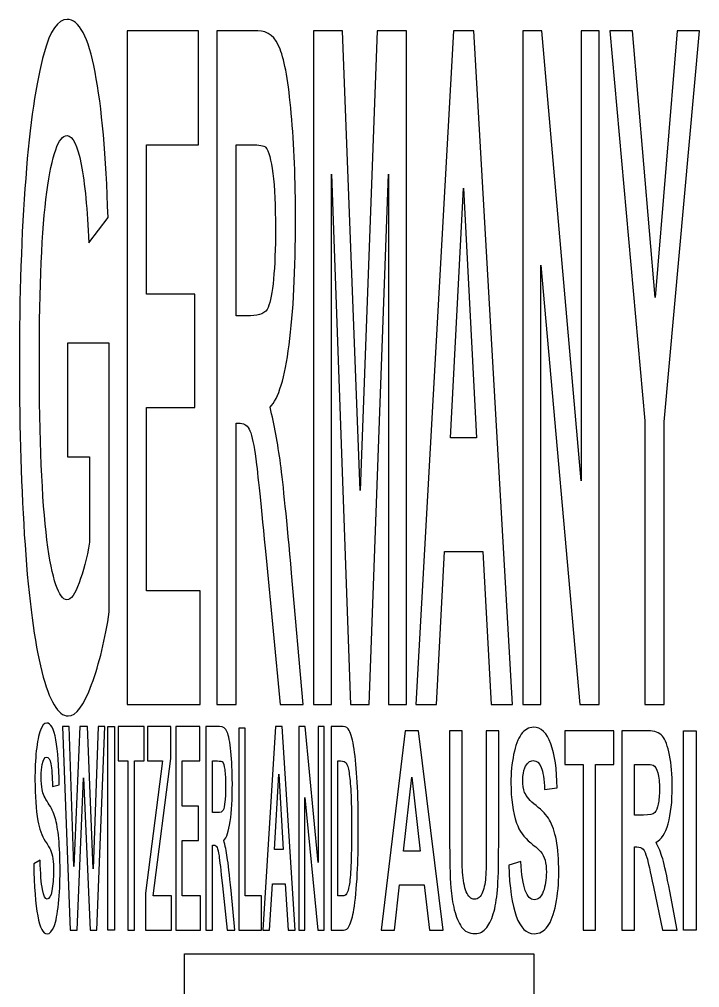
# Model space of a CAD drawing. Header units: centimetres. Extents: x -12.1 to 12.1, y -5 to 6.2.
# Drawn here: x -1.838 to -1.274, y 3.415 to 4.217 of the extents above; entities that cross this region are included whole.
import ezdxf

# ---------------------------------------------------------------- set-up
doc = ezdxf.new("R2010")
doc.units = ezdxf.units.CM
doc.header["$MEASUREMENT"] = 0
doc.layers.add('Layer 1', color=7, linetype='Continuous')

msp = doc.modelspace()

# ---------------------------------------------------------------- linework, layer by layer
at = {"layer": 'Layer 1', "color": 250}
for points, knots in [([(-1.79777, 3.85482), (-1.79777, 3.85482), (-1.79777, 3.94879), (-1.79777, 3.94879), (-1.79777, 3.94879), (-1.79777, 3.94879), (-1.76312, 3.94879), (-1.76312, 3.94879), (-1.76312, 3.94879), (-1.76312, 3.94879), (-1.76312, 3.72661), (-1.76312, 3.72661), (-1.76312, 3.72661), (-1.76649, 3.70378), (-1.77139, 3.68369), (-1.77773, 3.6663), (-1.77773, 3.6663), (-1.78414, 3.64895), (-1.7906, 3.64027), (-1.79719, 3.64027), (-1.79719, 3.64027), (-1.80552, 3.64027), (-1.81276, 3.6525), (-1.81894, 3.67696), (-1.81894, 3.67696), (-1.82514, 3.70145), (-1.8298, 3.73645), (-1.83291, 3.78196), (-1.83291, 3.78196), (-1.83603, 3.82751), (-1.83758, 3.87701), (-1.83758, 3.93053), (-1.83758, 3.93053), (-1.83758, 3.98859), (-1.83586, 4.04022), (-1.83236, 4.08535), (-1.83236, 4.08535), (-1.82889, 4.13052), (-1.8238, 4.16511), (-1.81711, 4.18922), (-1.81711, 4.18922), (-1.812, 4.20774), (-1.80563, 4.217), (-1.79806, 4.217), (-1.79806, 4.217), (-1.78816, 4.217), (-1.78042, 4.20247), (-1.77488, 4.17341), (-1.77488, 4.17341), (-1.76932, 4.14438), (-1.76574, 4.10425), (-1.76416, 4.053), (-1.76416, 4.053), (-1.76416, 4.053), (-1.78012, 4.0321), (-1.78012, 4.0321), (-1.78012, 4.0321), (-1.78122, 4.0595), (-1.78332, 4.08113), (-1.78644, 4.09697), (-1.78644, 4.09697), (-1.78953, 4.11281), (-1.7934, 4.12074), (-1.79806, 4.12074), (-1.79806, 4.12074), (-1.80508, 4.12074), (-1.81064, 4.10515), (-1.8148, 4.07394), (-1.8148, 4.07394), (-1.81894, 4.04275), (-1.821, 3.99645), (-1.821, 3.9351), (-1.821, 3.9351), (-1.821, 3.86889), (-1.81891, 3.81924), (-1.81475, 3.78615), (-1.81475, 3.78615), (-1.81049, 3.75305), (-1.80502, 3.73651), (-1.7982, 3.73651), (-1.7982, 3.73651), (-1.79483, 3.73651), (-1.79148, 3.74114), (-1.78808, 3.7504), (-1.78808, 3.7504), (-1.78469, 3.75966), (-1.78179, 3.77087), (-1.77937, 3.78406), (-1.77937, 3.78406), (-1.77937, 3.78406), (-1.77937, 3.85482), (-1.77937, 3.85482), (-1.77937, 3.85482), (-1.77937, 3.85482), (-1.79777, 3.85482), (-1.79777, 3.85482)], [0, 0, 0, 0, 0.04, 0.04, 0.04, 0.04, 0.08, 0.08, 0.08, 0.08, 0.12, 0.12, 0.12, 0.12, 0.16, 0.16, 0.16, 0.16, 0.2, 0.2, 0.2, 0.2, 0.24, 0.24, 0.24, 0.24, 0.28, 0.28, 0.28, 0.28, 0.32, 0.32, 0.32, 0.32, 0.36, 0.36, 0.36, 0.36, 0.4, 0.4, 0.4, 0.4, 0.44, 0.44, 0.44, 0.44, 0.48, 0.48, 0.48, 0.48, 0.52, 0.52, 0.52, 0.52, 0.56, 0.56, 0.56, 0.56, 0.6, 0.6, 0.6, 0.6, 0.64, 0.64, 0.64, 0.64, 0.68, 0.68, 0.68, 0.68, 0.72, 0.72, 0.72, 0.72, 0.76, 0.76, 0.76, 0.76, 0.8, 0.8, 0.8, 0.8, 0.84, 0.84, 0.84, 0.84, 0.88, 0.88, 0.88, 0.88, 0.92, 0.92, 0.92, 0.92, 1, 1, 1, 1]), ([(-1.7483, 3.64976), (-1.7483, 3.64976), (-1.7483, 4.20748), (-1.7483, 4.20748), (-1.7483, 4.20748), (-1.7483, 4.20748), (-1.68927, 4.20748), (-1.68927, 4.20748), (-1.68927, 4.20748), (-1.68927, 4.20748), (-1.68927, 4.11313), (-1.68927, 4.11313), (-1.68927, 4.11313), (-1.68927, 4.11313), (-1.73222, 4.11313), (-1.73222, 4.11313), (-1.73222, 4.11313), (-1.73222, 4.11313), (-1.73222, 3.9895), (-1.73222, 3.9895), (-1.73222, 3.9895), (-1.73222, 3.9895), (-1.69224, 3.9895), (-1.69224, 3.9895), (-1.69224, 3.9895), (-1.69224, 3.9895), (-1.69224, 3.89553), (-1.69224, 3.89553), (-1.69224, 3.89553), (-1.69224, 3.89553), (-1.73222, 3.89553), (-1.73222, 3.89553), (-1.73222, 3.89553), (-1.73222, 3.89553), (-1.73222, 3.74376), (-1.73222, 3.74376), (-1.73222, 3.74376), (-1.73222, 3.74376), (-1.68775, 3.74376), (-1.68775, 3.74376), (-1.68775, 3.74376), (-1.68775, 3.74376), (-1.68775, 3.64976), (-1.68775, 3.64976), (-1.68775, 3.64976), (-1.68775, 3.64976), (-1.7483, 3.64976), (-1.7483, 3.64976)], [0, 0, 0, 0, 0.076923, 0.076923, 0.076923, 0.076923, 0.153846, 0.153846, 0.153846, 0.153846, 0.230769, 0.230769, 0.230769, 0.230769, 0.307692, 0.307692, 0.307692, 0.307692, 0.384615, 0.384615, 0.384615, 0.384615, 0.461538, 0.461538, 0.461538, 0.461538, 0.538462, 0.538462, 0.538462, 0.538462, 0.615385, 0.615385, 0.615385, 0.615385, 0.692308, 0.692308, 0.692308, 0.692308, 0.769231, 0.769231, 0.769231, 0.769231, 0.846154, 0.846154, 0.846154, 0.846154, 1, 1, 1, 1]), ([(-1.67407, 3.64976), (-1.67407, 3.64976), (-1.67407, 4.20748), (-1.67407, 4.20748), (-1.67407, 4.20748), (-1.67407, 4.20748), (-1.6402, 4.20748), (-1.6402, 4.20748), (-1.6402, 4.20748), (-1.6317, 4.20748), (-1.62553, 4.20247), (-1.62169, 4.19245), (-1.62169, 4.19245), (-1.61782, 4.18244), (-1.61473, 4.16462), (-1.61243, 4.13902), (-1.61243, 4.13902), (-1.6101, 4.1134), (-1.60894, 4.0841), (-1.60894, 4.05111), (-1.60894, 4.05111), (-1.60894, 4.00926), (-1.61068, 3.97473), (-1.6142, 3.94747), (-1.6142, 3.94747), (-1.61769, 3.92019), (-1.62297, 3.90298), (-1.62996, 3.89591), (-1.62996, 3.89591), (-1.62649, 3.88173), (-1.62361, 3.86609), (-1.62133, 3.84911), (-1.62133, 3.84911), (-1.6191, 3.83211), (-1.61603, 3.80194), (-1.6122, 3.75859), (-1.6122, 3.75859), (-1.6122, 3.75859), (-1.60246, 3.64976), (-1.60246, 3.64976), (-1.60246, 3.64976), (-1.60246, 3.64976), (-1.62171, 3.64976), (-1.62171, 3.64976), (-1.62171, 3.64976), (-1.62171, 3.64976), (-1.63333, 3.77113), (-1.63333, 3.77113), (-1.63333, 3.77113), (-1.63744, 3.81449), (-1.64027, 3.8418), (-1.6418, 3.8531), (-1.6418, 3.8531), (-1.64329, 3.8644), (-1.64492, 3.87215), (-1.64664, 3.87631), (-1.64664, 3.87631), (-1.64833, 3.8805), (-1.65101, 3.8826), (-1.65471, 3.8826), (-1.65471, 3.8826), (-1.65471, 3.8826), (-1.658, 3.8826), (-1.658, 3.8826), (-1.658, 3.8826), (-1.658, 3.8826), (-1.658, 3.64976), (-1.658, 3.64976), (-1.658, 3.64976), (-1.658, 3.64976), (-1.67407, 3.64976), (-1.67407, 3.64976)], [0, 0, 0, 0, 0.052632, 0.052632, 0.052632, 0.052632, 0.105263, 0.105263, 0.105263, 0.105263, 0.157895, 0.157895, 0.157895, 0.157895, 0.210526, 0.210526, 0.210526, 0.210526, 0.263158, 0.263158, 0.263158, 0.263158, 0.315789, 0.315789, 0.315789, 0.315789, 0.368421, 0.368421, 0.368421, 0.368421, 0.421053, 0.421053, 0.421053, 0.421053, 0.473684, 0.473684, 0.473684, 0.473684, 0.526316, 0.526316, 0.526316, 0.526316, 0.578947, 0.578947, 0.578947, 0.578947, 0.631579, 0.631579, 0.631579, 0.631579, 0.684211, 0.684211, 0.684211, 0.684211, 0.736842, 0.736842, 0.736842, 0.736842, 0.789474, 0.789474, 0.789474, 0.789474, 0.842105, 0.842105, 0.842105, 0.842105, 0.894737, 0.894737, 0.894737, 0.894737, 1, 1, 1, 1]), ([(-1.594, 3.64976), (-1.594, 3.64976), (-1.594, 4.20748), (-1.594, 4.20748), (-1.594, 4.20748), (-1.594, 4.20748), (-1.56991, 4.20748), (-1.56991, 4.20748), (-1.56991, 4.20748), (-1.56991, 4.20748), (-1.5555, 3.82704), (-1.5555, 3.82704), (-1.5555, 3.82704), (-1.5555, 3.82704), (-1.5412, 4.20748), (-1.5412, 4.20748), (-1.5412, 4.20748), (-1.5412, 4.20748), (-1.51709, 4.20748), (-1.51709, 4.20748), (-1.51709, 4.20748), (-1.51709, 4.20748), (-1.51709, 3.64976), (-1.51709, 3.64976), (-1.51709, 3.64976), (-1.51709, 3.64976), (-1.53203, 3.64976), (-1.53203, 3.64976), (-1.53203, 3.64976), (-1.53203, 3.64976), (-1.53203, 4.08879), (-1.53203, 4.08879), (-1.53203, 4.08879), (-1.53203, 4.08879), (-1.54784, 3.64976), (-1.54784, 3.64976), (-1.54784, 3.64976), (-1.54784, 3.64976), (-1.56333, 3.64976), (-1.56333, 3.64976), (-1.56333, 3.64976), (-1.56333, 3.64976), (-1.57909, 4.08879), (-1.57909, 4.08879), (-1.57909, 4.08879), (-1.57909, 4.08879), (-1.57909, 3.64976), (-1.57909, 3.64976), (-1.57909, 3.64976), (-1.57909, 3.64976), (-1.594, 3.64976), (-1.594, 3.64976)], [0, 0, 0, 0, 0.071429, 0.071429, 0.071429, 0.071429, 0.142857, 0.142857, 0.142857, 0.142857, 0.214286, 0.214286, 0.214286, 0.214286, 0.285714, 0.285714, 0.285714, 0.285714, 0.357143, 0.357143, 0.357143, 0.357143, 0.428571, 0.428571, 0.428571, 0.428571, 0.5, 0.5, 0.5, 0.5, 0.571429, 0.571429, 0.571429, 0.571429, 0.642857, 0.642857, 0.642857, 0.642857, 0.714286, 0.714286, 0.714286, 0.714286, 0.785714, 0.785714, 0.785714, 0.785714, 0.857143, 0.857143, 0.857143, 0.857143, 1, 1, 1, 1]), ([(-1.42932, 3.64976), (-1.42932, 3.64976), (-1.44682, 3.64976), (-1.44682, 3.64976), (-1.44682, 3.64976), (-1.44682, 3.64976), (-1.45379, 3.77643), (-1.45379, 3.77643), (-1.45379, 3.77643), (-1.45379, 3.77643), (-1.48559, 3.77643), (-1.48559, 3.77643), (-1.48559, 3.77643), (-1.48559, 3.77643), (-1.49214, 3.64976), (-1.49214, 3.64976), (-1.49214, 3.64976), (-1.49214, 3.64976), (-1.5092, 3.64976), (-1.5092, 3.64976), (-1.5092, 3.64976), (-1.5092, 3.64976), (-1.47821, 4.20748), (-1.47821, 4.20748), (-1.47821, 4.20748), (-1.47821, 4.20748), (-1.46121, 4.20748), (-1.46121, 4.20748), (-1.46121, 4.20748), (-1.46121, 4.20748), (-1.42932, 3.64976), (-1.42932, 3.64976)], [0, 0, 0, 0, 0.111111, 0.111111, 0.111111, 0.111111, 0.222222, 0.222222, 0.222222, 0.222222, 0.333333, 0.333333, 0.333333, 0.333333, 0.444444, 0.444444, 0.444444, 0.444444, 0.555556, 0.555556, 0.555556, 0.555556, 0.666667, 0.666667, 0.666667, 0.666667, 0.777778, 0.777778, 0.777778, 0.777778, 1, 1, 1, 1]), ([(-1.42065, 3.64976), (-1.42065, 3.64976), (-1.42065, 4.20748), (-1.42065, 4.20748), (-1.42065, 4.20748), (-1.42065, 4.20748), (-1.40498, 4.20748), (-1.40498, 4.20748), (-1.40498, 4.20748), (-1.40498, 4.20748), (-1.37246, 3.83502), (-1.37246, 3.83502), (-1.37246, 3.83502), (-1.37246, 3.83502), (-1.37246, 4.20748), (-1.37246, 4.20748), (-1.37246, 4.20748), (-1.37246, 4.20748), (-1.35746, 4.20748), (-1.35746, 4.20748), (-1.35746, 4.20748), (-1.35746, 4.20748), (-1.35746, 3.64976), (-1.35746, 3.64976), (-1.35746, 3.64976), (-1.35746, 3.64976), (-1.37363, 3.64976), (-1.37363, 3.64976), (-1.37363, 3.64976), (-1.37363, 3.64976), (-1.40571, 4.01346), (-1.40571, 4.01346), (-1.40571, 4.01346), (-1.40571, 4.01346), (-1.40571, 3.64976), (-1.40571, 3.64976), (-1.40571, 3.64976), (-1.40571, 3.64976), (-1.42065, 3.64976), (-1.42065, 3.64976)], [0, 0, 0, 0, 0.090909, 0.090909, 0.090909, 0.090909, 0.181818, 0.181818, 0.181818, 0.181818, 0.272727, 0.272727, 0.272727, 0.272727, 0.363636, 0.363636, 0.363636, 0.363636, 0.454545, 0.454545, 0.454545, 0.454545, 0.545455, 0.545455, 0.545455, 0.545455, 0.636364, 0.636364, 0.636364, 0.636364, 0.727273, 0.727273, 0.727273, 0.727273, 0.818182, 0.818182, 0.818182, 0.818182, 1, 1, 1, 1]), ([(-1.31961, 3.64976), (-1.31961, 3.64976), (-1.31961, 3.88449), (-1.31961, 3.88449), (-1.31961, 3.88449), (-1.31961, 3.88449), (-1.34876, 4.20748), (-1.34876, 4.20748), (-1.34876, 4.20748), (-1.34876, 4.20748), (-1.32991, 4.20748), (-1.32991, 4.20748), (-1.32991, 4.20748), (-1.32991, 4.20748), (-1.31117, 3.98681), (-1.31117, 3.98681), (-1.31117, 3.98681), (-1.31117, 3.98681), (-1.29282, 4.20748), (-1.29282, 4.20748), (-1.29282, 4.20748), (-1.29282, 4.20748), (-1.2743, 4.20748), (-1.2743, 4.20748), (-1.2743, 4.20748), (-1.2743, 4.20748), (-1.30356, 3.88374), (-1.30356, 3.88374), (-1.30356, 3.88374), (-1.30356, 3.88374), (-1.30356, 3.64976), (-1.30356, 3.64976), (-1.30356, 3.64976), (-1.30356, 3.64976), (-1.31961, 3.64976), (-1.31961, 3.64976)], [0, 0, 0, 0, 0.1, 0.1, 0.1, 0.1, 0.2, 0.2, 0.2, 0.2, 0.3, 0.3, 0.3, 0.3, 0.4, 0.4, 0.4, 0.4, 0.5, 0.5, 0.5, 0.5, 0.6, 0.6, 0.6, 0.6, 0.7, 0.7, 0.7, 0.7, 0.8, 0.8, 0.8, 0.8, 1, 1, 1, 1]), ([(-1.658, 3.97162), (-1.658, 3.97162), (-1.64609, 3.97162), (-1.64609, 3.97162), (-1.64609, 3.97162), (-1.63837, 3.97162), (-1.63357, 3.97391), (-1.63164, 3.97846), (-1.63164, 3.97846), (-1.62972, 3.98303), (-1.62821, 3.99089), (-1.62713, 4.00204), (-1.62713, 4.00204), (-1.62605, 4.01319), (-1.6255, 4.02718), (-1.6255, 4.04389), (-1.6255, 4.04389), (-1.6255, 4.06267), (-1.6262, 4.07782), (-1.62766, 4.08935), (-1.62766, 4.08935), (-1.62908, 4.1009), (-1.63109, 4.10818), (-1.63371, 4.11124), (-1.63371, 4.11124), (-1.63499, 4.11249), (-1.63892, 4.11313), (-1.64544, 4.11313), (-1.64544, 4.11313), (-1.64544, 4.11313), (-1.658, 4.11313), (-1.658, 4.11313), (-1.658, 4.11313), (-1.658, 4.11313), (-1.658, 3.97162), (-1.658, 3.97162)], [0, 0, 0, 0, 0.1, 0.1, 0.1, 0.1, 0.2, 0.2, 0.2, 0.2, 0.3, 0.3, 0.3, 0.3, 0.4, 0.4, 0.4, 0.4, 0.5, 0.5, 0.5, 0.5, 0.6, 0.6, 0.6, 0.6, 0.7, 0.7, 0.7, 0.7, 0.8, 0.8, 0.8, 0.8, 1, 1, 1, 1]), ([(-1.45894, 3.87043), (-1.45894, 3.87043), (-1.46989, 4.07738), (-1.46989, 4.07738), (-1.46989, 4.07738), (-1.46989, 4.07738), (-1.48063, 3.87043), (-1.48063, 3.87043), (-1.48063, 3.87043), (-1.48063, 3.87043), (-1.45894, 3.87043), (-1.45894, 3.87043)], [0, 0, 0, 0, 0.25, 0.25, 0.25, 0.25, 0.5, 0.5, 0.5, 0.5, 1, 1, 1, 1]), ([(-1.82567, 3.51777), (-1.82567, 3.51777), (-1.82039, 3.521), (-1.82039, 3.521), (-1.82039, 3.521), (-1.82008, 3.50988), (-1.81943, 3.50172), (-1.81848, 3.49652), (-1.81848, 3.49652), (-1.81751, 3.49127), (-1.8162, 3.48865), (-1.81454, 3.48865), (-1.81454, 3.48865), (-1.81282, 3.48865), (-1.81151, 3.49101), (-1.81061, 3.49564), (-1.81061, 3.49564), (-1.80977, 3.50027), (-1.8093, 3.50569), (-1.8093, 3.51188), (-1.8093, 3.51188), (-1.8093, 3.5159), (-1.8095, 3.51928), (-1.80988, 3.52208), (-1.80988, 3.52208), (-1.81023, 3.52488), (-1.8109, 3.52734), (-1.81181, 3.52938), (-1.81181, 3.52938), (-1.81242, 3.53079), (-1.81387, 3.53323), (-1.81614, 3.53675), (-1.81614, 3.53675), (-1.81903, 3.54127), (-1.82103, 3.54683), (-1.82223, 3.55344), (-1.82223, 3.55344), (-1.82386, 3.5627), (-1.82467, 3.57402), (-1.82467, 3.58736), (-1.82467, 3.58736), (-1.82467, 3.59595), (-1.82433, 3.60399), (-1.82354, 3.61147), (-1.82354, 3.61147), (-1.82275, 3.61896), (-1.82165, 3.62464), (-1.82019, 3.62857), (-1.82019, 3.62857), (-1.81873, 3.63244), (-1.81699, 3.63442), (-1.81492, 3.63442), (-1.81492, 3.63442), (-1.81157, 3.63442), (-1.80904, 3.62976), (-1.80735, 3.6205), (-1.80735, 3.6205), (-1.80563, 3.61121), (-1.80476, 3.59883), (-1.80467, 3.58332), (-1.80467, 3.58332), (-1.80467, 3.58332), (-1.81006, 3.58183), (-1.81006, 3.58183), (-1.81006, 3.58183), (-1.81029, 3.59051), (-1.81082, 3.59674), (-1.81157, 3.60055), (-1.81157, 3.60055), (-1.81233, 3.60434), (-1.81347, 3.60623), (-1.81498, 3.60623), (-1.81498, 3.60623), (-1.81655, 3.60623), (-1.81777, 3.60419), (-1.81867, 3.60015), (-1.81867, 3.60015), (-1.81923, 3.59752), (-1.81952, 3.59406), (-1.81952, 3.58966), (-1.81952, 3.58966), (-1.81952, 3.58568), (-1.81926, 3.58227), (-1.81871, 3.57945), (-1.81871, 3.57945), (-1.81804, 3.57583), (-1.81638, 3.57207), (-1.81372, 3.56815), (-1.81372, 3.56815), (-1.81114, 3.56424), (-1.80921, 3.5602), (-1.80793, 3.55603), (-1.80793, 3.55603), (-1.80665, 3.55183), (-1.80566, 3.54613), (-1.80496, 3.53891), (-1.80496, 3.53891), (-1.80426, 3.53163), (-1.80388, 3.52266), (-1.80388, 3.51203), (-1.80388, 3.51203), (-1.80388, 3.50237), (-1.80432, 3.4933), (-1.80516, 3.48489), (-1.80516, 3.48489), (-1.80604, 3.47645), (-1.80723, 3.47018), (-1.8088, 3.46608), (-1.8088, 3.46608), (-1.81035, 3.46195), (-1.8123, 3.45991), (-1.81463, 3.45991), (-1.81463, 3.45991), (-1.81798, 3.45991), (-1.8206, 3.46486), (-1.8224, 3.4747), (-1.8224, 3.4747), (-1.8242, 3.48455), (-1.82529, 3.49893), (-1.82567, 3.51777)], [0, 0, 0, 0, 0.032258, 0.032258, 0.032258, 0.032258, 0.064516, 0.064516, 0.064516, 0.064516, 0.096774, 0.096774, 0.096774, 0.096774, 0.129032, 0.129032, 0.129032, 0.129032, 0.16129, 0.16129, 0.16129, 0.16129, 0.193548, 0.193548, 0.193548, 0.193548, 0.225806, 0.225806, 0.225806, 0.225806, 0.258065, 0.258065, 0.258065, 0.258065, 0.290323, 0.290323, 0.290323, 0.290323, 0.322581, 0.322581, 0.322581, 0.322581, 0.354839, 0.354839, 0.354839, 0.354839, 0.387097, 0.387097, 0.387097, 0.387097, 0.419355, 0.419355, 0.419355, 0.419355, 0.451613, 0.451613, 0.451613, 0.451613, 0.483871, 0.483871, 0.483871, 0.483871, 0.516129, 0.516129, 0.516129, 0.516129, 0.548387, 0.548387, 0.548387, 0.548387, 0.580645, 0.580645, 0.580645, 0.580645, 0.612903, 0.612903, 0.612903, 0.612903, 0.645161, 0.645161, 0.645161, 0.645161, 0.677419, 0.677419, 0.677419, 0.677419, 0.709677, 0.709677, 0.709677, 0.709677, 0.741935, 0.741935, 0.741935, 0.741935, 0.774194, 0.774194, 0.774194, 0.774194, 0.806452, 0.806452, 0.806452, 0.806452, 0.83871, 0.83871, 0.83871, 0.83871, 0.870968, 0.870968, 0.870968, 0.870968, 0.903226, 0.903226, 0.903226, 0.903226, 0.935484, 0.935484, 0.935484, 0.935484, 1, 1, 1, 1]), ([(-1.79555, 3.4629), (-1.79555, 3.4629), (-1.80193, 3.63156), (-1.80193, 3.63156), (-1.80193, 3.63156), (-1.80193, 3.63156), (-1.79643, 3.63156), (-1.79643, 3.63156), (-1.79643, 3.63156), (-1.79643, 3.63156), (-1.79238, 3.5157), (-1.79238, 3.5157), (-1.79238, 3.5157), (-1.79238, 3.5157), (-1.78746, 3.63156), (-1.78746, 3.63156), (-1.78746, 3.63156), (-1.78746, 3.63156), (-1.78108, 3.63156), (-1.78108, 3.63156), (-1.78108, 3.63156), (-1.78108, 3.63156), (-1.7764, 3.51375), (-1.7764, 3.51375), (-1.7764, 3.51375), (-1.7764, 3.51375), (-1.77229, 3.63156), (-1.77229, 3.63156), (-1.77229, 3.63156), (-1.77229, 3.63156), (-1.76681, 3.63156), (-1.76681, 3.63156), (-1.76681, 3.63156), (-1.76681, 3.63156), (-1.77333, 3.4629), (-1.77333, 3.4629), (-1.77333, 3.4629), (-1.77333, 3.4629), (-1.77907, 3.4629), (-1.77907, 3.4629), (-1.77907, 3.4629), (-1.77907, 3.4629), (-1.7844, 3.58896), (-1.7844, 3.58896), (-1.7844, 3.58896), (-1.7844, 3.58896), (-1.78973, 3.4629), (-1.78973, 3.4629), (-1.78973, 3.4629), (-1.78973, 3.4629), (-1.79555, 3.4629), (-1.79555, 3.4629)], [0, 0, 0, 0, 0.071429, 0.071429, 0.071429, 0.071429, 0.142857, 0.142857, 0.142857, 0.142857, 0.214286, 0.214286, 0.214286, 0.214286, 0.285714, 0.285714, 0.285714, 0.285714, 0.357143, 0.357143, 0.357143, 0.357143, 0.428571, 0.428571, 0.428571, 0.428571, 0.5, 0.5, 0.5, 0.5, 0.571429, 0.571429, 0.571429, 0.571429, 0.642857, 0.642857, 0.642857, 0.642857, 0.714286, 0.714286, 0.714286, 0.714286, 0.785714, 0.785714, 0.785714, 0.785714, 0.857143, 0.857143, 0.857143, 0.857143, 1, 1, 1, 1]), ([(-1.76425, 3.4629), (-1.76425, 3.4629), (-1.75884, 3.4629), (-1.75884, 3.4629), (-1.75884, 3.4629), (-1.75884, 3.4629), (-1.75884, 3.63156), (-1.75884, 3.63156), (-1.75884, 3.63156), (-1.75884, 3.63156), (-1.76425, 3.63156), (-1.76425, 3.63156), (-1.76425, 3.63156), (-1.76425, 3.63156), (-1.76425, 3.4629), (-1.76425, 3.4629)], [0, 0, 0, 0, 0.2, 0.2, 0.2, 0.2, 0.4, 0.4, 0.4, 0.4, 0.6, 0.6, 0.6, 0.6, 1, 1, 1, 1]), ([(-1.74771, 3.4629), (-1.74771, 3.4629), (-1.74771, 3.60303), (-1.74771, 3.60303), (-1.74771, 3.60303), (-1.74771, 3.60303), (-1.75564, 3.60303), (-1.75564, 3.60303), (-1.75564, 3.60303), (-1.75564, 3.60303), (-1.75564, 3.63156), (-1.75564, 3.63156), (-1.75564, 3.63156), (-1.75564, 3.63156), (-1.73437, 3.63156), (-1.73437, 3.63156), (-1.73437, 3.63156), (-1.73437, 3.63156), (-1.73437, 3.60303), (-1.73437, 3.60303), (-1.73437, 3.60303), (-1.73437, 3.60303), (-1.74227, 3.60303), (-1.74227, 3.60303), (-1.74227, 3.60303), (-1.74227, 3.60303), (-1.74227, 3.4629), (-1.74227, 3.4629), (-1.74227, 3.4629), (-1.74227, 3.4629), (-1.74771, 3.4629), (-1.74771, 3.4629)], [0, 0, 0, 0, 0.111111, 0.111111, 0.111111, 0.111111, 0.222222, 0.222222, 0.222222, 0.222222, 0.333333, 0.333333, 0.333333, 0.333333, 0.444444, 0.444444, 0.444444, 0.444444, 0.555556, 0.555556, 0.555556, 0.555556, 0.666667, 0.666667, 0.666667, 0.666667, 0.777778, 0.777778, 0.777778, 0.777778, 1, 1, 1, 1]), ([(-1.73321, 3.4629), (-1.73321, 3.4629), (-1.73321, 3.49363), (-1.73321, 3.49363), (-1.73321, 3.49363), (-1.73321, 3.49363), (-1.71915, 3.60303), (-1.71915, 3.60303), (-1.71915, 3.60303), (-1.71915, 3.60303), (-1.73161, 3.60303), (-1.73161, 3.60303), (-1.73161, 3.60303), (-1.73161, 3.60303), (-1.73161, 3.63156), (-1.73161, 3.63156), (-1.73161, 3.63156), (-1.73161, 3.63156), (-1.71204, 3.63156), (-1.71204, 3.63156), (-1.71204, 3.63156), (-1.71204, 3.63156), (-1.71204, 3.6051), (-1.71204, 3.6051), (-1.71204, 3.6051), (-1.71204, 3.6051), (-1.72669, 3.4913), (-1.72669, 3.4913), (-1.72669, 3.4913), (-1.72669, 3.4913), (-1.71149, 3.4913), (-1.71149, 3.4913), (-1.71149, 3.4913), (-1.71149, 3.4913), (-1.71149, 3.4629), (-1.71149, 3.4629), (-1.71149, 3.4629), (-1.71149, 3.4629), (-1.73321, 3.4629), (-1.73321, 3.4629)], [0, 0, 0, 0, 0.090909, 0.090909, 0.090909, 0.090909, 0.181818, 0.181818, 0.181818, 0.181818, 0.272727, 0.272727, 0.272727, 0.272727, 0.363636, 0.363636, 0.363636, 0.363636, 0.454545, 0.454545, 0.454545, 0.454545, 0.545455, 0.545455, 0.545455, 0.545455, 0.636364, 0.636364, 0.636364, 0.636364, 0.727273, 0.727273, 0.727273, 0.727273, 0.818182, 0.818182, 0.818182, 0.818182, 1, 1, 1, 1]), ([(-1.70805, 3.4629), (-1.70805, 3.4629), (-1.70805, 3.63156), (-1.70805, 3.63156), (-1.70805, 3.63156), (-1.70805, 3.63156), (-1.68823, 3.63156), (-1.68823, 3.63156), (-1.68823, 3.63156), (-1.68823, 3.63156), (-1.68823, 3.60303), (-1.68823, 3.60303), (-1.68823, 3.60303), (-1.68823, 3.60303), (-1.70267, 3.60303), (-1.70267, 3.60303), (-1.70267, 3.60303), (-1.70267, 3.60303), (-1.70267, 3.56564), (-1.70267, 3.56564), (-1.70267, 3.56564), (-1.70267, 3.56564), (-1.68924, 3.56564), (-1.68924, 3.56564), (-1.68924, 3.56564), (-1.68924, 3.56564), (-1.68924, 3.53722), (-1.68924, 3.53722), (-1.68924, 3.53722), (-1.68924, 3.53722), (-1.70267, 3.53722), (-1.70267, 3.53722), (-1.70267, 3.53722), (-1.70267, 3.53722), (-1.70267, 3.4913), (-1.70267, 3.4913), (-1.70267, 3.4913), (-1.70267, 3.4913), (-1.68773, 3.4913), (-1.68773, 3.4913), (-1.68773, 3.4913), (-1.68773, 3.4913), (-1.68773, 3.4629), (-1.68773, 3.4629), (-1.68773, 3.4629), (-1.68773, 3.4629), (-1.70805, 3.4629), (-1.70805, 3.4629)], [0, 0, 0, 0, 0.076923, 0.076923, 0.076923, 0.076923, 0.153846, 0.153846, 0.153846, 0.153846, 0.230769, 0.230769, 0.230769, 0.230769, 0.307692, 0.307692, 0.307692, 0.307692, 0.384615, 0.384615, 0.384615, 0.384615, 0.461538, 0.461538, 0.461538, 0.461538, 0.538462, 0.538462, 0.538462, 0.538462, 0.615385, 0.615385, 0.615385, 0.615385, 0.692308, 0.692308, 0.692308, 0.692308, 0.769231, 0.769231, 0.769231, 0.769231, 0.846154, 0.846154, 0.846154, 0.846154, 1, 1, 1, 1]), ([(-1.6831, 3.4629), (-1.6831, 3.4629), (-1.6831, 3.63156), (-1.6831, 3.63156), (-1.6831, 3.63156), (-1.6831, 3.63156), (-1.67174, 3.63156), (-1.67174, 3.63156), (-1.67174, 3.63156), (-1.66889, 3.63156), (-1.66679, 3.63002), (-1.66551, 3.627), (-1.66551, 3.627), (-1.66423, 3.62397), (-1.66318, 3.61858), (-1.6624, 3.61084), (-1.6624, 3.61084), (-1.66164, 3.60309), (-1.66123, 3.59424), (-1.66123, 3.58427), (-1.66123, 3.58427), (-1.66123, 3.57161), (-1.66184, 3.56115), (-1.66301, 3.55292), (-1.66301, 3.55292), (-1.6642, 3.54467), (-1.66595, 3.53949), (-1.66831, 3.53731), (-1.66831, 3.53731), (-1.66714, 3.53302), (-1.66618, 3.52831), (-1.66543, 3.52318), (-1.66543, 3.52318), (-1.66467, 3.51803), (-1.66362, 3.50891), (-1.66234, 3.49581), (-1.66234, 3.49581), (-1.66234, 3.49581), (-1.65905, 3.4629), (-1.65905, 3.4629), (-1.65905, 3.4629), (-1.65905, 3.4629), (-1.66551, 3.4629), (-1.66551, 3.4629), (-1.66551, 3.4629), (-1.66551, 3.4629), (-1.66941, 3.49959), (-1.66941, 3.49959), (-1.66941, 3.49959), (-1.67081, 3.5127), (-1.67174, 3.52097), (-1.67227, 3.52441), (-1.67227, 3.52441), (-1.67279, 3.52782), (-1.67334, 3.53014), (-1.6739, 3.5314), (-1.6739, 3.5314), (-1.67448, 3.53268), (-1.67538, 3.53329), (-1.6766, 3.53329), (-1.6766, 3.53329), (-1.6766, 3.53329), (-1.67771, 3.53329), (-1.67771, 3.53329), (-1.67771, 3.53329), (-1.67771, 3.53329), (-1.67771, 3.4629), (-1.67771, 3.4629), (-1.67771, 3.4629), (-1.67771, 3.4629), (-1.6831, 3.4629), (-1.6831, 3.4629)], [0, 0, 0, 0, 0.052632, 0.052632, 0.052632, 0.052632, 0.105263, 0.105263, 0.105263, 0.105263, 0.157895, 0.157895, 0.157895, 0.157895, 0.210526, 0.210526, 0.210526, 0.210526, 0.263158, 0.263158, 0.263158, 0.263158, 0.315789, 0.315789, 0.315789, 0.315789, 0.368421, 0.368421, 0.368421, 0.368421, 0.421053, 0.421053, 0.421053, 0.421053, 0.473684, 0.473684, 0.473684, 0.473684, 0.526316, 0.526316, 0.526316, 0.526316, 0.578947, 0.578947, 0.578947, 0.578947, 0.631579, 0.631579, 0.631579, 0.631579, 0.684211, 0.684211, 0.684211, 0.684211, 0.736842, 0.736842, 0.736842, 0.736842, 0.789474, 0.789474, 0.789474, 0.789474, 0.842105, 0.842105, 0.842105, 0.842105, 0.894737, 0.894737, 0.894737, 0.894737, 1, 1, 1, 1]), ([(-1.60922, 3.4629), (-1.60922, 3.4629), (-1.61508, 3.4629), (-1.61508, 3.4629), (-1.61508, 3.4629), (-1.61508, 3.4629), (-1.6174, 3.50123), (-1.6174, 3.50123), (-1.6174, 3.50123), (-1.6174, 3.50123), (-1.62809, 3.50123), (-1.62809, 3.50123), (-1.62809, 3.50123), (-1.62809, 3.50123), (-1.63034, 3.4629), (-1.63034, 3.4629), (-1.63034, 3.4629), (-1.63034, 3.4629), (-1.63604, 3.4629), (-1.63604, 3.4629), (-1.63604, 3.4629), (-1.63604, 3.4629), (-1.62562, 3.63156), (-1.62562, 3.63156), (-1.62562, 3.63156), (-1.62562, 3.63156), (-1.61991, 3.63156), (-1.61991, 3.63156), (-1.61991, 3.63156), (-1.61991, 3.63156), (-1.60922, 3.4629), (-1.60922, 3.4629)], [0, 0, 0, 0, 0.111111, 0.111111, 0.111111, 0.111111, 0.222222, 0.222222, 0.222222, 0.222222, 0.333333, 0.333333, 0.333333, 0.333333, 0.444444, 0.444444, 0.444444, 0.444444, 0.555556, 0.555556, 0.555556, 0.555556, 0.666667, 0.666667, 0.666667, 0.666667, 0.777778, 0.777778, 0.777778, 0.777778, 1, 1, 1, 1]), ([(-1.60631, 3.4629), (-1.60631, 3.4629), (-1.60631, 3.63156), (-1.60631, 3.63156), (-1.60631, 3.63156), (-1.60631, 3.63156), (-1.60104, 3.63156), (-1.60104, 3.63156), (-1.60104, 3.63156), (-1.60104, 3.63156), (-1.59009, 3.51893), (-1.59009, 3.51893), (-1.59009, 3.51893), (-1.59009, 3.51893), (-1.59009, 3.63156), (-1.59009, 3.63156), (-1.59009, 3.63156), (-1.59009, 3.63156), (-1.58506, 3.63156), (-1.58506, 3.63156), (-1.58506, 3.63156), (-1.58506, 3.63156), (-1.58506, 3.4629), (-1.58506, 3.4629), (-1.58506, 3.4629), (-1.58506, 3.4629), (-1.59047, 3.4629), (-1.59047, 3.4629), (-1.59047, 3.4629), (-1.59047, 3.4629), (-1.60124, 3.57289), (-1.60124, 3.57289), (-1.60124, 3.57289), (-1.60124, 3.57289), (-1.60124, 3.4629), (-1.60124, 3.4629), (-1.60124, 3.4629), (-1.60124, 3.4629), (-1.60631, 3.4629), (-1.60631, 3.4629)], [0, 0, 0, 0, 0.090909, 0.090909, 0.090909, 0.090909, 0.181818, 0.181818, 0.181818, 0.181818, 0.272727, 0.272727, 0.272727, 0.272727, 0.363636, 0.363636, 0.363636, 0.363636, 0.454545, 0.454545, 0.454545, 0.454545, 0.545455, 0.545455, 0.545455, 0.545455, 0.636364, 0.636364, 0.636364, 0.636364, 0.727273, 0.727273, 0.727273, 0.727273, 0.818182, 0.818182, 0.818182, 0.818182, 1, 1, 1, 1]), ([(-1.57938, 3.63156), (-1.57938, 3.63156), (-1.56951, 3.63156), (-1.56951, 3.63156), (-1.56951, 3.63156), (-1.56726, 3.63156), (-1.56554, 3.63046), (-1.56438, 3.62833), (-1.56438, 3.62833), (-1.56284, 3.62539), (-1.56147, 3.62024), (-1.56036, 3.61278), (-1.56036, 3.61278), (-1.55925, 3.60535), (-1.55838, 3.59624), (-1.55783, 3.58547), (-1.55783, 3.58547), (-1.55725, 3.57472), (-1.55693, 3.56142), (-1.55693, 3.5456), (-1.55693, 3.5456), (-1.55693, 3.53174), (-1.55719, 3.51975), (-1.55774, 3.50973), (-1.55774, 3.50973), (-1.55841, 3.49744), (-1.55937, 3.48751), (-1.56062, 3.47994), (-1.56062, 3.47994), (-1.56158, 3.47418), (-1.56284, 3.46969), (-1.56444, 3.46649), (-1.56444, 3.46649), (-1.5656, 3.4641), (-1.5672, 3.4629), (-1.56918, 3.4629), (-1.56918, 3.4629), (-1.56918, 3.4629), (-1.57938, 3.4629), (-1.57938, 3.4629), (-1.57938, 3.4629), (-1.57938, 3.4629), (-1.57938, 3.63156), (-1.57938, 3.63156)], [0, 0, 0, 0, 0.083333, 0.083333, 0.083333, 0.083333, 0.166667, 0.166667, 0.166667, 0.166667, 0.25, 0.25, 0.25, 0.25, 0.333333, 0.333333, 0.333333, 0.333333, 0.416667, 0.416667, 0.416667, 0.416667, 0.5, 0.5, 0.5, 0.5, 0.583333, 0.583333, 0.583333, 0.583333, 0.666667, 0.666667, 0.666667, 0.666667, 0.75, 0.75, 0.75, 0.75, 0.833333, 0.833333, 0.833333, 0.833333, 1, 1, 1, 1]), ([(-1.65599, 3.4629), (-1.65599, 3.4629), (-1.65599, 3.63017), (-1.65599, 3.63017), (-1.65599, 3.63017), (-1.65599, 3.63017), (-1.6506, 3.63017), (-1.6506, 3.63017), (-1.6506, 3.63017), (-1.6506, 3.63017), (-1.6506, 3.4913), (-1.6506, 3.4913), (-1.6506, 3.4913), (-1.6506, 3.4913), (-1.63718, 3.4913), (-1.63718, 3.4913), (-1.63718, 3.4913), (-1.63718, 3.4913), (-1.63718, 3.4629), (-1.63718, 3.4629), (-1.63718, 3.4629), (-1.63718, 3.4629), (-1.65599, 3.4629), (-1.65599, 3.4629)], [0, 0, 0, 0, 0.142857, 0.142857, 0.142857, 0.142857, 0.285714, 0.285714, 0.285714, 0.285714, 0.428571, 0.428571, 0.428571, 0.428571, 0.571429, 0.571429, 0.571429, 0.571429, 0.714286, 0.714286, 0.714286, 0.714286, 1, 1, 1, 1]), ([(-1.48672, 3.4629), (-1.48672, 3.4629), (-1.4979, 3.4629), (-1.4979, 3.4629), (-1.4979, 3.4629), (-1.4979, 3.4629), (-1.50238, 3.50041), (-1.50238, 3.50041), (-1.50238, 3.50041), (-1.50238, 3.50041), (-1.52277, 3.50041), (-1.52277, 3.50041), (-1.52277, 3.50041), (-1.52277, 3.50041), (-1.52699, 3.4629), (-1.52699, 3.4629), (-1.52699, 3.4629), (-1.52699, 3.4629), (-1.53791, 3.4629), (-1.53791, 3.4629), (-1.53791, 3.4629), (-1.53791, 3.4629), (-1.51802, 3.6281), (-1.51802, 3.6281), (-1.51802, 3.6281), (-1.51802, 3.6281), (-1.50716, 3.6281), (-1.50716, 3.6281), (-1.50716, 3.6281), (-1.50716, 3.6281), (-1.48672, 3.4629), (-1.48672, 3.4629)], [0, 0, 0, 0, 0.111111, 0.111111, 0.111111, 0.111111, 0.222222, 0.222222, 0.222222, 0.222222, 0.333333, 0.333333, 0.333333, 0.333333, 0.444444, 0.444444, 0.444444, 0.444444, 0.555556, 0.555556, 0.555556, 0.555556, 0.666667, 0.666667, 0.666667, 0.666667, 0.777778, 0.777778, 0.777778, 0.777778, 1, 1, 1, 1]), ([(-1.4813, 3.6281), (-1.4813, 3.6281), (-1.471, 3.6281), (-1.471, 3.6281), (-1.471, 3.6281), (-1.471, 3.6281), (-1.471, 3.53862), (-1.471, 3.53862), (-1.471, 3.53862), (-1.471, 3.52441), (-1.47088, 3.51524), (-1.47065, 3.51101), (-1.47065, 3.51101), (-1.47018, 3.50426), (-1.46913, 3.49884), (-1.46748, 3.49473), (-1.46748, 3.49473), (-1.46582, 3.49066), (-1.46357, 3.48859), (-1.46069, 3.48859), (-1.46069, 3.48859), (-1.45774, 3.48859), (-1.45556, 3.49054), (-1.45405, 3.49442), (-1.45405, 3.49442), (-1.45256, 3.49826), (-1.45169, 3.503), (-1.4514, 3.50866), (-1.4514, 3.50866), (-1.45108, 3.5143), (-1.45093, 3.52362), (-1.45093, 3.5367), (-1.45093, 3.5367), (-1.45093, 3.5367), (-1.45093, 3.6281), (-1.45093, 3.6281), (-1.45093, 3.6281), (-1.45093, 3.6281), (-1.44066, 3.6281), (-1.44066, 3.6281), (-1.44066, 3.6281), (-1.44066, 3.6281), (-1.44066, 3.54133), (-1.44066, 3.54133), (-1.44066, 3.54133), (-1.44066, 3.52149), (-1.44091, 3.50746), (-1.44147, 3.49931), (-1.44147, 3.49931), (-1.44202, 3.49109), (-1.44304, 3.48419), (-1.44455, 3.47855), (-1.44455, 3.47855), (-1.44604, 3.47293), (-1.44805, 3.46844), (-1.45055, 3.46512), (-1.45055, 3.46512), (-1.45306, 3.46177), (-1.45635, 3.46011), (-1.46039, 3.46011), (-1.46039, 3.46011), (-1.46526, 3.46011), (-1.46893, 3.46192), (-1.47146, 3.46556), (-1.47146, 3.46556), (-1.47396, 3.46919), (-1.47598, 3.47395), (-1.47743, 3.47974), (-1.47743, 3.47974), (-1.47886, 3.48556), (-1.47985, 3.49168), (-1.48031, 3.49806), (-1.48031, 3.49806), (-1.48099, 3.50752), (-1.4813, 3.52149), (-1.4813, 3.53999), (-1.4813, 3.53999), (-1.4813, 3.53999), (-1.4813, 3.6281), (-1.4813, 3.6281)], [0, 0, 0, 0, 0.047619, 0.047619, 0.047619, 0.047619, 0.095238, 0.095238, 0.095238, 0.095238, 0.142857, 0.142857, 0.142857, 0.142857, 0.190476, 0.190476, 0.190476, 0.190476, 0.238095, 0.238095, 0.238095, 0.238095, 0.285714, 0.285714, 0.285714, 0.285714, 0.333333, 0.333333, 0.333333, 0.333333, 0.380952, 0.380952, 0.380952, 0.380952, 0.428571, 0.428571, 0.428571, 0.428571, 0.47619, 0.47619, 0.47619, 0.47619, 0.52381, 0.52381, 0.52381, 0.52381, 0.571429, 0.571429, 0.571429, 0.571429, 0.619048, 0.619048, 0.619048, 0.619048, 0.666667, 0.666667, 0.666667, 0.666667, 0.714286, 0.714286, 0.714286, 0.714286, 0.761905, 0.761905, 0.761905, 0.761905, 0.809524, 0.809524, 0.809524, 0.809524, 0.857143, 0.857143, 0.857143, 0.857143, 0.904762, 0.904762, 0.904762, 0.904762, 1, 1, 1, 1]), ([(-1.43239, 3.51663), (-1.43239, 3.51663), (-1.42237, 3.51981), (-1.42237, 3.51981), (-1.42237, 3.51981), (-1.42179, 3.50891), (-1.4205, 3.50091), (-1.41867, 3.49581), (-1.41867, 3.49581), (-1.41684, 3.49069), (-1.41436, 3.48813), (-1.41122, 3.48813), (-1.41122, 3.48813), (-1.40792, 3.48813), (-1.40542, 3.49042), (-1.40373, 3.49497), (-1.40373, 3.49497), (-1.40204, 3.49951), (-1.40123, 3.50481), (-1.40123, 3.51089), (-1.40123, 3.51089), (-1.40123, 3.5148), (-1.40155, 3.51815), (-1.40224, 3.52086), (-1.40224, 3.52086), (-1.403, 3.52362), (-1.4042, 3.52601), (-1.40597, 3.52802), (-1.40597, 3.52802), (-1.40717, 3.52938), (-1.40994, 3.53178), (-1.41421, 3.53524), (-1.41421, 3.53524), (-1.41975, 3.53967), (-1.42362, 3.54511), (-1.42586, 3.5516), (-1.42586, 3.5516), (-1.42898, 3.56066), (-1.43055, 3.57173), (-1.43055, 3.58483), (-1.43055, 3.58483), (-1.43055, 3.59321), (-1.4298, 3.6011), (-1.42831, 3.60842), (-1.42831, 3.60842), (-1.42685, 3.61576), (-1.42473, 3.62132), (-1.42196, 3.62516), (-1.42196, 3.62516), (-1.41922, 3.62897), (-1.41585, 3.63089), (-1.41194, 3.63089), (-1.41194, 3.63089), (-1.40554, 3.63089), (-1.4007, 3.62635), (-1.39747, 3.61727), (-1.39747, 3.61727), (-1.39424, 3.60815), (-1.39252, 3.59604), (-1.39238, 3.58087), (-1.39238, 3.58087), (-1.39238, 3.58087), (-1.40266, 3.57941), (-1.40266, 3.57941), (-1.40266, 3.57941), (-1.40312, 3.58789), (-1.40405, 3.59401), (-1.40551, 3.5977), (-1.40551, 3.5977), (-1.40693, 3.60146), (-1.40915, 3.60329), (-1.41203, 3.60329), (-1.41203, 3.60329), (-1.41503, 3.60329), (-1.41739, 3.60131), (-1.41905, 3.59729), (-1.41905, 3.59729), (-1.42015, 3.59479), (-1.42068, 3.59136), (-1.42068, 3.58707), (-1.42068, 3.58707), (-1.42068, 3.58317), (-1.42019, 3.57982), (-1.4192, 3.57705), (-1.4192, 3.57705), (-1.41785, 3.5735), (-1.41471, 3.56986), (-1.4097, 3.56602), (-1.4097, 3.56602), (-1.40469, 3.56218), (-1.401, 3.55822), (-1.39858, 3.55414), (-1.39858, 3.55414), (-1.39616, 3.55004), (-1.39433, 3.54441), (-1.39293, 3.53731), (-1.39293, 3.53731), (-1.39159, 3.53023), (-1.39092, 3.52147), (-1.39092, 3.51101), (-1.39092, 3.51101), (-1.39092, 3.50155), (-1.3917, 3.49269), (-1.39336, 3.48443), (-1.39336, 3.48443), (-1.39497, 3.47616), (-1.39727, 3.47001), (-1.40024, 3.46599), (-1.40024, 3.46599), (-1.40318, 3.46198), (-1.40691, 3.46), (-1.41133, 3.46), (-1.41133, 3.46), (-1.41779, 3.46), (-1.42271, 3.4648), (-1.42618, 3.47444), (-1.42618, 3.47444), (-1.42962, 3.48411), (-1.43169, 3.49817), (-1.43239, 3.51663)], [0, 0, 0, 0, 0.032258, 0.032258, 0.032258, 0.032258, 0.064516, 0.064516, 0.064516, 0.064516, 0.096774, 0.096774, 0.096774, 0.096774, 0.129032, 0.129032, 0.129032, 0.129032, 0.16129, 0.16129, 0.16129, 0.16129, 0.193548, 0.193548, 0.193548, 0.193548, 0.225806, 0.225806, 0.225806, 0.225806, 0.258065, 0.258065, 0.258065, 0.258065, 0.290323, 0.290323, 0.290323, 0.290323, 0.322581, 0.322581, 0.322581, 0.322581, 0.354839, 0.354839, 0.354839, 0.354839, 0.387097, 0.387097, 0.387097, 0.387097, 0.419355, 0.419355, 0.419355, 0.419355, 0.451613, 0.451613, 0.451613, 0.451613, 0.483871, 0.483871, 0.483871, 0.483871, 0.516129, 0.516129, 0.516129, 0.516129, 0.548387, 0.548387, 0.548387, 0.548387, 0.580645, 0.580645, 0.580645, 0.580645, 0.612903, 0.612903, 0.612903, 0.612903, 0.645161, 0.645161, 0.645161, 0.645161, 0.677419, 0.677419, 0.677419, 0.677419, 0.709677, 0.709677, 0.709677, 0.709677, 0.741935, 0.741935, 0.741935, 0.741935, 0.774194, 0.774194, 0.774194, 0.774194, 0.806452, 0.806452, 0.806452, 0.806452, 0.83871, 0.83871, 0.83871, 0.83871, 0.870968, 0.870968, 0.870968, 0.870968, 0.903226, 0.903226, 0.903226, 0.903226, 0.935484, 0.935484, 0.935484, 0.935484, 1, 1, 1, 1]), ([(-1.37074, 3.4629), (-1.37074, 3.4629), (-1.37074, 3.60015), (-1.37074, 3.60015), (-1.37074, 3.60015), (-1.37074, 3.60015), (-1.38588, 3.60015), (-1.38588, 3.60015), (-1.38588, 3.60015), (-1.38588, 3.60015), (-1.38588, 3.6281), (-1.38588, 3.6281), (-1.38588, 3.6281), (-1.38588, 3.6281), (-1.34538, 3.6281), (-1.34538, 3.6281), (-1.34538, 3.6281), (-1.34538, 3.6281), (-1.34538, 3.60015), (-1.34538, 3.60015), (-1.34538, 3.60015), (-1.34538, 3.60015), (-1.36046, 3.60015), (-1.36046, 3.60015), (-1.36046, 3.60015), (-1.36046, 3.60015), (-1.36046, 3.4629), (-1.36046, 3.4629), (-1.36046, 3.4629), (-1.36046, 3.4629), (-1.37074, 3.4629), (-1.37074, 3.4629)], [0, 0, 0, 0, 0.111111, 0.111111, 0.111111, 0.111111, 0.222222, 0.222222, 0.222222, 0.222222, 0.333333, 0.333333, 0.333333, 0.333333, 0.444444, 0.444444, 0.444444, 0.444444, 0.555556, 0.555556, 0.555556, 0.555556, 0.666667, 0.666667, 0.666667, 0.666667, 0.777778, 0.777778, 0.777778, 0.777778, 1, 1, 1, 1]), ([(-1.33865, 3.4629), (-1.33865, 3.4629), (-1.33865, 3.6281), (-1.33865, 3.6281), (-1.33865, 3.6281), (-1.33865, 3.6281), (-1.31702, 3.6281), (-1.31702, 3.6281), (-1.31702, 3.6281), (-1.31154, 3.6281), (-1.30758, 3.62658), (-1.30513, 3.62361), (-1.30513, 3.62361), (-1.30266, 3.62067), (-1.30068, 3.6154), (-1.29916, 3.60781), (-1.29916, 3.60781), (-1.29771, 3.6002), (-1.29699, 3.59155), (-1.29699, 3.58177), (-1.29699, 3.58177), (-1.29699, 3.56937), (-1.29809, 3.55915), (-1.30033, 3.55108), (-1.30033, 3.55108), (-1.3026, 3.54301), (-1.30595, 3.53789), (-1.31043, 3.5358), (-1.31043, 3.5358), (-1.3082, 3.5316), (-1.30639, 3.52697), (-1.3049, 3.52193), (-1.3049, 3.52193), (-1.30345, 3.51693), (-1.30149, 3.50798), (-1.29905, 3.49515), (-1.29905, 3.49515), (-1.29905, 3.49515), (-1.29282, 3.4629), (-1.29282, 3.4629), (-1.29282, 3.4629), (-1.29282, 3.4629), (-1.30513, 3.4629), (-1.30513, 3.4629), (-1.30513, 3.4629), (-1.30513, 3.4629), (-1.31259, 3.49887), (-1.31259, 3.49887), (-1.31259, 3.49887), (-1.31524, 3.51169), (-1.31704, 3.51978), (-1.31801, 3.52313), (-1.31801, 3.52313), (-1.31897, 3.52648), (-1.32002, 3.52875), (-1.3211, 3.52999), (-1.3211, 3.52999), (-1.32217, 3.53125), (-1.32394, 3.53186), (-1.3263, 3.53186), (-1.3263, 3.53186), (-1.3263, 3.53186), (-1.32837, 3.53186), (-1.32837, 3.53186), (-1.32837, 3.53186), (-1.32837, 3.53186), (-1.32837, 3.4629), (-1.32837, 3.4629), (-1.32837, 3.4629), (-1.32837, 3.4629), (-1.33865, 3.4629), (-1.33865, 3.4629)], [0, 0, 0, 0, 0.052632, 0.052632, 0.052632, 0.052632, 0.105263, 0.105263, 0.105263, 0.105263, 0.157895, 0.157895, 0.157895, 0.157895, 0.210526, 0.210526, 0.210526, 0.210526, 0.263158, 0.263158, 0.263158, 0.263158, 0.315789, 0.315789, 0.315789, 0.315789, 0.368421, 0.368421, 0.368421, 0.368421, 0.421053, 0.421053, 0.421053, 0.421053, 0.473684, 0.473684, 0.473684, 0.473684, 0.526316, 0.526316, 0.526316, 0.526316, 0.578947, 0.578947, 0.578947, 0.578947, 0.631579, 0.631579, 0.631579, 0.631579, 0.684211, 0.684211, 0.684211, 0.684211, 0.736842, 0.736842, 0.736842, 0.736842, 0.789474, 0.789474, 0.789474, 0.789474, 0.842105, 0.842105, 0.842105, 0.842105, 0.894737, 0.894737, 0.894737, 0.894737, 1, 1, 1, 1]), ([(-1.28758, 3.4629), (-1.28758, 3.4629), (-1.27726, 3.4629), (-1.27726, 3.4629), (-1.27726, 3.4629), (-1.27726, 3.4629), (-1.27726, 3.6281), (-1.27726, 3.6281), (-1.27726, 3.6281), (-1.27726, 3.6281), (-1.28758, 3.6281), (-1.28758, 3.6281), (-1.28758, 3.6281), (-1.28758, 3.6281), (-1.28758, 3.4629), (-1.28758, 3.4629)], [0, 0, 0, 0, 0.2, 0.2, 0.2, 0.2, 0.4, 0.4, 0.4, 0.4, 0.6, 0.6, 0.6, 0.6, 1, 1, 1, 1]), ([(-1.67771, 3.56022), (-1.67771, 3.56022), (-1.67372, 3.56022), (-1.67372, 3.56022), (-1.67372, 3.56022), (-1.67113, 3.56022), (-1.6695, 3.56089), (-1.66886, 3.56229), (-1.66886, 3.56229), (-1.66822, 3.56369), (-1.66772, 3.56605), (-1.66734, 3.56942), (-1.66734, 3.56942), (-1.667, 3.5728), (-1.66679, 3.57703), (-1.66679, 3.58206), (-1.66679, 3.58206), (-1.66679, 3.58774), (-1.66705, 3.59234), (-1.66752, 3.59584), (-1.66752, 3.59584), (-1.66801, 3.59933), (-1.66869, 3.60152), (-1.66955, 3.60245), (-1.66955, 3.60245), (-1.66999, 3.60282), (-1.6713, 3.60303), (-1.67349, 3.60303), (-1.67349, 3.60303), (-1.67349, 3.60303), (-1.67771, 3.60303), (-1.67771, 3.60303), (-1.67771, 3.60303), (-1.67771, 3.60303), (-1.67771, 3.56022), (-1.67771, 3.56022)], [0, 0, 0, 0, 0.1, 0.1, 0.1, 0.1, 0.2, 0.2, 0.2, 0.2, 0.3, 0.3, 0.3, 0.3, 0.4, 0.4, 0.4, 0.4, 0.5, 0.5, 0.5, 0.5, 0.6, 0.6, 0.6, 0.6, 0.7, 0.7, 0.7, 0.7, 0.8, 0.8, 0.8, 0.8, 1, 1, 1, 1]), ([(-1.57396, 3.60303), (-1.57396, 3.60303), (-1.57396, 3.4913), (-1.57396, 3.4913), (-1.57396, 3.4913), (-1.57396, 3.4913), (-1.56991, 3.4913), (-1.56991, 3.4913), (-1.56991, 3.4913), (-1.5684, 3.4913), (-1.56732, 3.49185), (-1.56665, 3.49293), (-1.56665, 3.49293), (-1.56577, 3.4943), (-1.56505, 3.49666), (-1.56447, 3.49995), (-1.56447, 3.49995), (-1.56392, 3.50323), (-1.56345, 3.50866), (-1.56304, 3.51623), (-1.56304, 3.51623), (-1.5627, 3.5238), (-1.56251, 3.53407), (-1.56251, 3.54712), (-1.56251, 3.54712), (-1.56251, 3.56016), (-1.5627, 3.57015), (-1.56304, 3.57714), (-1.56304, 3.57714), (-1.56345, 3.5841), (-1.56394, 3.58955), (-1.56461, 3.59348), (-1.56461, 3.59348), (-1.56525, 3.59738), (-1.56607, 3.60003), (-1.56709, 3.60143), (-1.56709, 3.60143), (-1.56785, 3.60247), (-1.56933, 3.60303), (-1.57154, 3.60303), (-1.57154, 3.60303), (-1.57154, 3.60303), (-1.57396, 3.60303), (-1.57396, 3.60303)], [0, 0, 0, 0, 0.083333, 0.083333, 0.083333, 0.083333, 0.166667, 0.166667, 0.166667, 0.166667, 0.25, 0.25, 0.25, 0.25, 0.333333, 0.333333, 0.333333, 0.333333, 0.416667, 0.416667, 0.416667, 0.416667, 0.5, 0.5, 0.5, 0.5, 0.583333, 0.583333, 0.583333, 0.583333, 0.666667, 0.666667, 0.666667, 0.666667, 0.75, 0.75, 0.75, 0.75, 0.833333, 0.833333, 0.833333, 0.833333, 1, 1, 1, 1]), ([(-1.32837, 3.55824), (-1.32837, 3.55824), (-1.32074, 3.55824), (-1.32074, 3.55824), (-1.32074, 3.55824), (-1.31582, 3.55824), (-1.31273, 3.55892), (-1.31151, 3.56025), (-1.31151, 3.56025), (-1.31029, 3.56159), (-1.3093, 3.56392), (-1.3086, 3.56725), (-1.3086, 3.56725), (-1.30793, 3.57053), (-1.30755, 3.57467), (-1.30755, 3.57962), (-1.30755, 3.57962), (-1.30755, 3.58521), (-1.30802, 3.58969), (-1.30892, 3.5931), (-1.30892, 3.5931), (-1.30985, 3.59651), (-1.31113, 3.59869), (-1.31283, 3.59959), (-1.31283, 3.59959), (-1.31367, 3.59994), (-1.31617, 3.60015), (-1.32034, 3.60015), (-1.32034, 3.60015), (-1.32034, 3.60015), (-1.32837, 3.60015), (-1.32837, 3.60015), (-1.32837, 3.60015), (-1.32837, 3.60015), (-1.32837, 3.55824), (-1.32837, 3.55824)], [0, 0, 0, 0, 0.1, 0.1, 0.1, 0.1, 0.2, 0.2, 0.2, 0.2, 0.3, 0.3, 0.3, 0.3, 0.4, 0.4, 0.4, 0.4, 0.5, 0.5, 0.5, 0.5, 0.6, 0.6, 0.6, 0.6, 0.7, 0.7, 0.7, 0.7, 0.8, 0.8, 0.8, 0.8, 1, 1, 1, 1]), ([(-1.61915, 3.52962), (-1.61915, 3.52962), (-1.62285, 3.5922), (-1.62285, 3.5922), (-1.62285, 3.5922), (-1.62285, 3.5922), (-1.62643, 3.52962), (-1.62643, 3.52962), (-1.62643, 3.52962), (-1.62643, 3.52962), (-1.61915, 3.52962), (-1.61915, 3.52962)], [0, 0, 0, 0, 0.25, 0.25, 0.25, 0.25, 0.5, 0.5, 0.5, 0.5, 1, 1, 1, 1]), ([(-1.50565, 3.52825), (-1.50565, 3.52825), (-1.51269, 3.58955), (-1.51269, 3.58955), (-1.51269, 3.58955), (-1.51269, 3.58955), (-1.51957, 3.52825), (-1.51957, 3.52825), (-1.51957, 3.52825), (-1.51957, 3.52825), (-1.50565, 3.52825), (-1.50565, 3.52825)], [0, 0, 0, 0, 0.25, 0.25, 0.25, 0.25, 0.5, 0.5, 0.5, 0.5, 1, 1, 1, 1]), ([(-1.70077, 3.40889), (-1.70077, 3.40889), (-1.41149, 3.40889), (-1.41149, 3.40889), (-1.41149, 3.40889), (-1.41149, 3.40889), (-1.41149, 3.44346), (-1.41149, 3.44346), (-1.41149, 3.44346), (-1.41149, 3.44346), (-1.70077, 3.44346), (-1.70077, 3.44346), (-1.70077, 3.44346), (-1.70077, 3.44346), (-1.70077, 3.40889), (-1.70077, 3.40889)], [0, 0, 0, 0, 0.2, 0.2, 0.2, 0.2, 0.4, 0.4, 0.4, 0.4, 0.6, 0.6, 0.6, 0.6, 1, 1, 1, 1])]:
    msp.add_open_spline(points, degree=3, knots=knots, dxfattribs=at)

doc.saveas('drawing.dxf')
